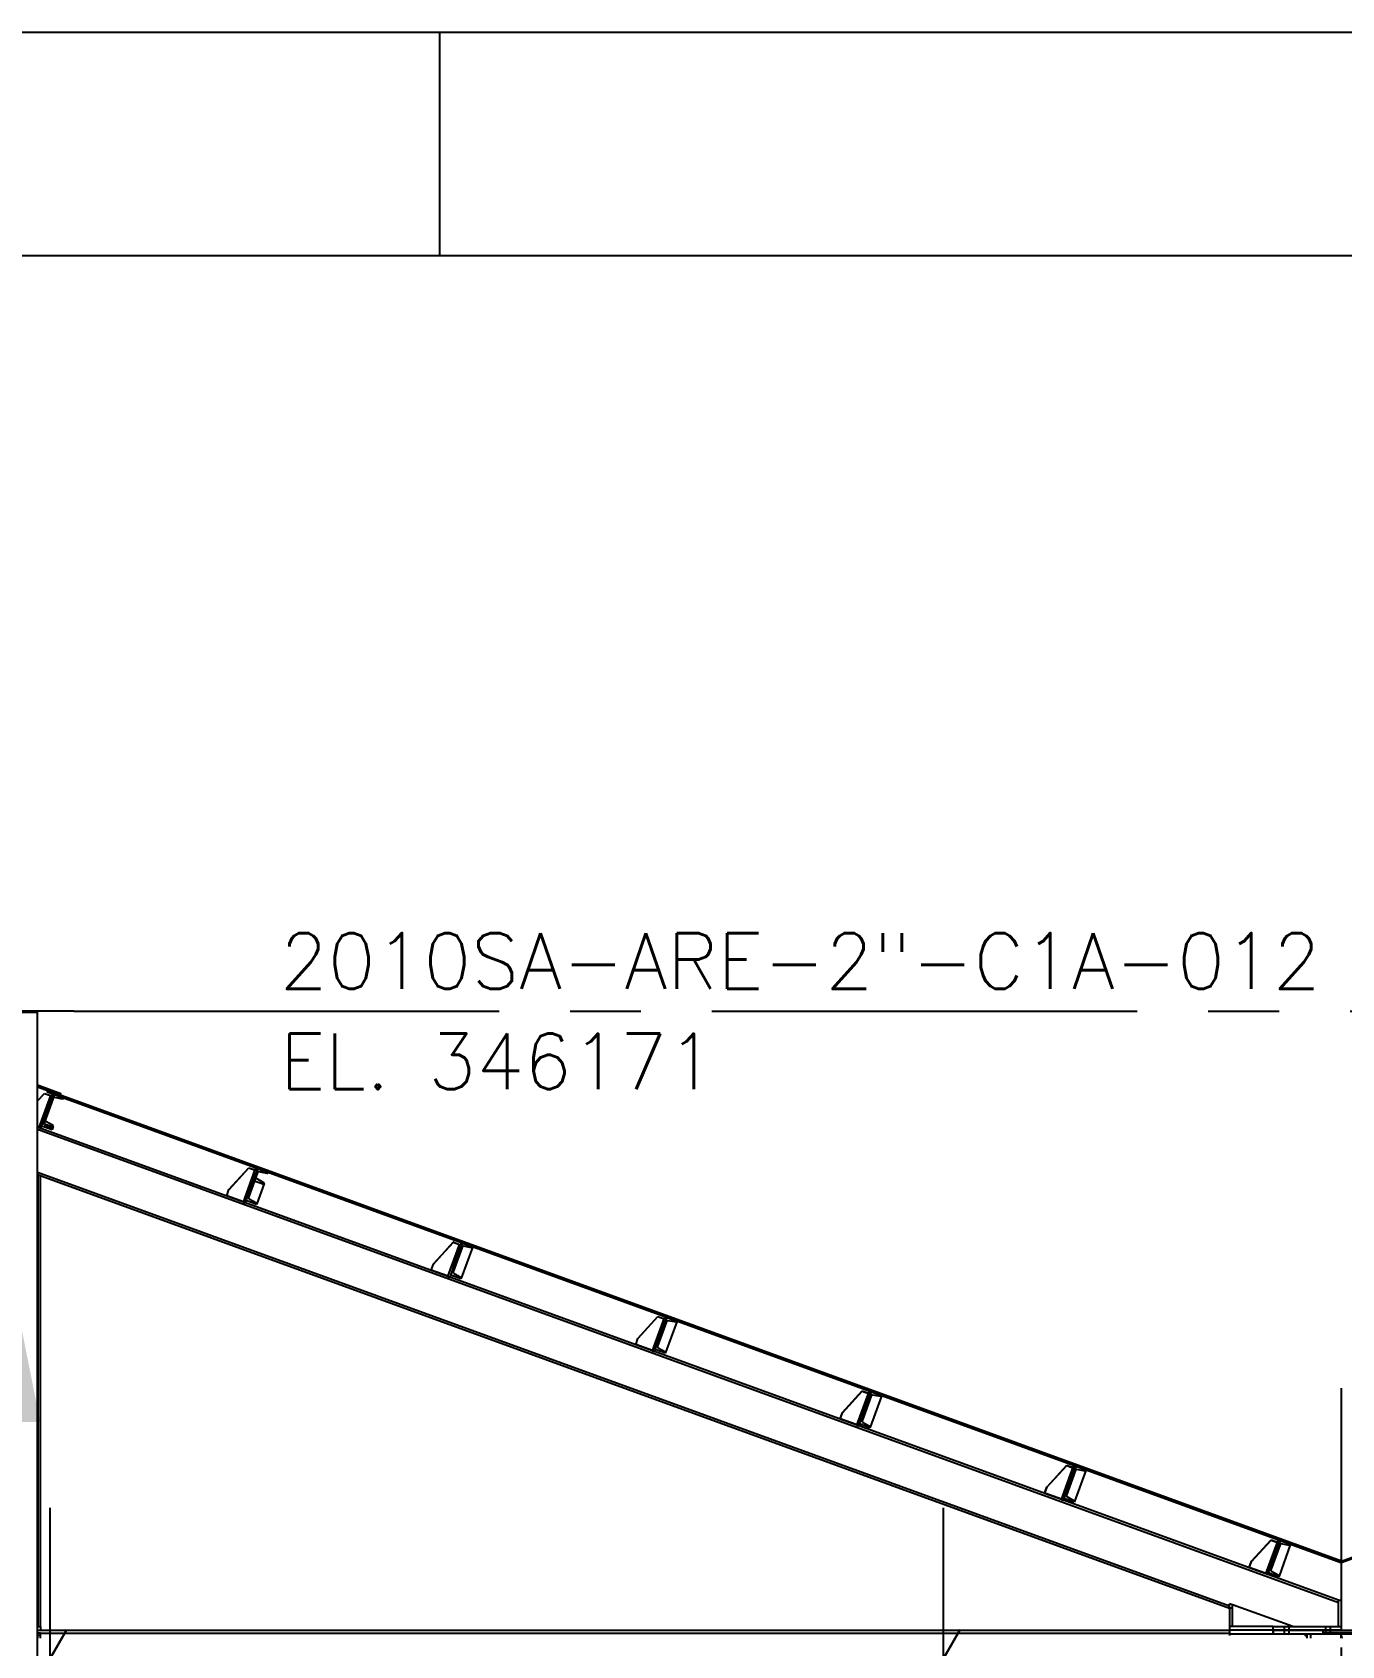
# Model space of a CAD drawing. Header units: millimetres. Extents: x 0 to 42050, y 0 to 29700.
# Drawn here: x 9588 to 12520, y 26086 to 29700 of the extents above; entities that cross this region are included whole.
import ezdxf
from ezdxf.enums import TextEntityAlignment as Align

# ---------------------------------------------------------------- set-up
doc = ezdxf.new("R2010")
doc.units = ezdxf.units.MM
doc.header["$LTSCALE"] = 50
doc.linetypes.add('CENTER2', pattern=[28.575, 19.05, -3.175, 3.175, -3.175])
doc.linetypes.add('HIDDEN2', pattern=[4.7625, 3.175, -1.5875])
for name, color, linetype in [('ESTRUTURA EXISTENTE', 7, 'Continuous'), ('FRL2', 2, 'Continuous'), ('FRL6', 8, 'Continuous'), ('FRL7', 7, 'Continuous'), ('FRR120', 5, 'Continuous'), ('FRR140', 5, 'Continuous'), ('FRR175', 1, 'Continuous'), ('FRR80', 3, 'Continuous'), ('TC1', 8, 'CENTER2'), ('TDM', 2, 'Continuous'), ('TFLUXO', 7, 'Continuous'), ('TR100', 3, 'Continuous')]:
    doc.layers.add(name, color=color, linetype=linetype)
doc.layers.add('HIDDEN', color=8, linetype='HIDDEN2', transparency=0.4)
doc.layers.add('SUP.IND', color=4, linetype='Continuous', lineweight=30)
doc.styles.add('R120', font='simplex.shx', dxfattribs={"height": 30})
doc.styles.add('R140', font='simplex.shx', dxfattribs={"height": 35})
doc.styles.add('R80', font='simplex.shx', dxfattribs={"height": 20})
doc.styles.add('TR100', font='simplex.shx')

# ---------------------------------------------------------------- blocks, each defined once
blk = doc.blocks.new('A1')
at = {"layer": 'FRL2'}
blk.add_line((210, 594), (210, 584), dxfattribs=at)
at = {"layer": 'FRL6', "linetype": 'Continuous'}
blk.add_line((25, 584), (831, 584), dxfattribs=at)
at = {"layer": 'FRL7', "linetype": 'Continuous'}
blk.add_line((0, 594), (841, 594), dxfattribs=at)
at = {"layer": 'FRR120', "style": 'R120'}
for tag, p in [('FASE_DO_PROJETO', (659, 46.294)), ('ÁREA_E/OU_SUBÁREA', (659, 40.794)), ('TÍTULO_DO_DESENHO', (659, 35.294)), ('SUBTÍTULO_1_DO_DESENHO', (659, 29.794)), ('SUBTÍTULO_2_DO_DESENHO', (659, 24.294))]:
    blk.add_attdef(tag, p, '', height=3, dxfattribs=at)
at = {"layer": 'FRR140', "style": 'R140', "width": 0.91}
for tag, p in [('NÚMERO_DA_CONTRATADA', (687.723, 12.595)), ('NUMERO_VALE', (752.889, 12.595))]:
    blk.add_attdef(tag, p, '', height=3.5, dxfattribs=at)
for tag, p in [('REVISÃO', (823.5, 14.679)), ('ESCALA', (671, 14.345))]:
    blk.add_attdef(tag, text='', height=3.5, dxfattribs=at).set_placement(p, align=Align.MIDDLE)
at = {"layer": 'FRR175', "style": 'R120'}
for tag, p in [('CLASSIFICAÇÃO', (811.833, 67.733)), ('PROJETO', (716.31, 53.588)), ('N_PROJ_SE', (793.5, 53.588)), ('N_CONTRATO', (796.971, 47.297))]:
    blk.add_attdef(tag, text='', height=3, dxfattribs=at).set_placement(p, align=Align.MIDDLE_CENTER)
at = {"layer": 'FRR80', "style": 'R80'}
for tag, p in [('8A_REV', (476, 77.068)), ('EMIS.', (486, 77.068)), ('PROJ.', (585, 77.068)), ('DES.', (597, 77.068)), ('VER.', (609, 77.068)), ('APR.', (621, 77.068)), ('AUT.', (633.013, 77.068)), ('7A_REV', (476, 71.368)), ('EMIS.', (486, 71.368)), ('PROJ.', (585, 71.368)), ('DES.', (597, 71.368)), ('VER.', (609, 71.368)), ('APR.', (621, 71.368)), ('AUT.', (633.013, 71.368)), ('6A_REV', (476, 65.668)), ('EMIS.', (486, 65.668)), ('PROJ.', (585, 65.668)), ('DES.', (597, 65.668)), ('VER.', (609, 65.668)), ('APR.', (621, 65.668)), ('AUT.', (633.013, 65.668)), ('5A_REV', (476, 59.968)), ('EMIS.', (486, 59.968)), ('PROJ.', (585, 59.968)), ('DES.', (597, 59.968)), ('VER.', (609, 59.968)), ('APR.', (621, 59.968)), ('AUT.', (633.013, 59.968)), ('4A_REV', (476, 54.268)), ('EMIS.', (486, 54.268)), ('PROJ.', (585, 54.268)), ('DES.', (597, 54.268)), ('VER.', (609, 54.268)), ('APR.', (621, 54.268)), ('AUT.', (633.013, 54.268)), ('3A_REV', (476, 48.568)), ('EMIS.', (486, 48.568)), ('PROJ.', (585, 48.568)), ('DES.', (597, 48.568)), ('VER.', (609, 48.568)), ('APR.', (621, 48.568)), ('AUT.', (633.013, 48.568)), ('2A_REV', (476, 42.868)), ('EMIS.', (486, 42.868)), ('PROJ.', (585, 42.868)), ('DES.', (597, 42.868)), ('VER.', (609, 42.868)), ('APR.', (621, 42.868)), ('AUT.', (633.013, 42.868)), ('1a_REV', (476, 37.168)), ('EMIS.', (486, 37.168)), ('PROJ.', (585, 37.168)), ('DES.', (597, 37.168)), ('VER.', (609, 37.168)), ('APR.', (621, 37.168)), ('AUT.', (633.013, 37.168))]:
    blk.add_attdef(tag, text='', height=2, dxfattribs=at).set_placement(p, align=Align.MIDDLE)
for p in [(492.606, 76.082), (492.606, 70.382), (492.606, 64.682), (492.606, 58.982), (492.606, 53.282), (492.606, 47.582), (492.606, 41.882), (492.606, 36.182)]:
    blk.add_attdef('DESCRIÇÃO_DA_REVISÃO', p, '', height=2, dxfattribs=at)
at = {"layer": 'FRR80', "style": 'R80', "width": 0.85}
for p in [(648, 77.068), (648, 71.368), (648, 65.668), (648, 59.968), (648, 54.268), (648, 48.568), (648, 42.868), (648, 37.168)]:
    blk.add_attdef('DATA', text='', height=2, dxfattribs=at).set_placement(p, align=Align.MIDDLE)
blk = doc.blocks.new('A$Cf3f43122')
at = {"layer": 'TC1'}
blk.add_line((6021.5, 10490.4), (5521.5, 10490.4), dxfattribs=at)
blk = doc.blocks.new('A$C18ef6fce')
at = {"layer": 'ESTRUTURA EXISTENTE'}
for p, q in [((5859.7, 10090.1), (5889.8, 10123.3)), ((5859.7, 10090.1), (5889.8, 10123.3)), ((5889.8, 10123.3), (5918, 10113.1)), ((5889.8, 10123.3), (5889.8, 10123.3)), ((5889.8, 10123.3), (5918, 10113)), ((5865.9, 9969.8), (5918.1, 10113.3)), ((5918, 10113), (5865.9, 9969.8)), ((5878.2, 9975.9), (5930.3, 10119.2)), ((5929.2, 10101.4), (5888.8, 9990.3)), ((5918, 10113.1), (5918, 10113)), ((5918.3, 10114), (5918.1, 10113.3)), ((5918.1, 10113.3), (5927, 10110.1)), ((5927.2, 10110.8), (5918.3, 10114)), ((5930.3, 10119.2), (5976.1, 10102.5)), ((5971.7, 10097.8), (5934.8, 10104.6)), ((5976.1, 10102.5), (5975.1, 10099.7)), ((5874.8, 9966.6), (5878.2, 9975.9)), ((5924.1, 9959.3), (5878.2, 9975.9)), ((5891.1, 9984.2), (5923.7, 9965.7)), ((5928.6, 9979.1), (5895.9, 9997.6)), ((5928.6, 9979.1), (5895.9, 9997.6)), ((5865.9, 9969.8), (5859.7, 9972.1)), ((11684.3, 7841.2), (5859.7, 9961.2)), ((5865.9, 9969.8), (5874.8, 9966.6)), ((5865.9, 9969.8), (5865.9, 9969.8)), ((6781.5, 9636.5), (5874.8, 9966.6)), ((5925.1, 9962.1), (5924.1, 9959.3)), ((5929.9, 9975.5), (5925.1, 9962.1)), ((11197, 7826.4), (5859.7, 9769)), ((6716.6, 9692.1), (6805.4, 9789.9)), ((6716.7, 9692.3), (6805.5, 9790.2)), ((6781.5, 9636.5), (6834.3, 9781.7)), ((6793.9, 9642.6), (6846, 9785.9)), ((6844.9, 9768.1), (6804.5, 9656.9)), ((6805.5, 9790.2), (6805.4, 9789.9)), ((6805.4, 9789.9), (6833.6, 9779.7)), ((6805.5, 9790.2), (6833.7, 9780)), ((6833.7, 9780), (6833.6, 9779.7)), ((6836, 9786.4), (6834.3, 9781.7)), ((6834.3, 9781.7), (6843.2, 9778.4)), ((6845, 9783.2), (6836, 9786.4)), ((6846, 9785.9), (6891.8, 9769.2)), ((6887.4, 9764.5), (6850.5, 9771.3)), ((6891.8, 9769.2), (6890.8, 9766.4)), ((11197, 7815.5), (5859.7, 9758.2)), ((5861.8, 7733.9), (5861.8, 9757.4)), ((5872, 9753.7), (5861.8, 9757.4)), ((5872, 7733.9), (5872, 9753.7)), ((6706.4, 9663.9), (6716.6, 9692.1)), ((6716.7, 9692.3), (6716.6, 9692.1)), ((6872.3, 9723.1), (6839.7, 9741.6)), ((6872.3, 9723.1), (6839.7, 9741.6)), ((6873.7, 9719.4), (6840.7, 9628.8)), ((6781.5, 9636.5), (6790.5, 9633.3)), ((6790.5, 9633.3), (6793.9, 9642.6)), ((7697.2, 9303.3), (6790.5, 9633.3)), ((6839.7, 9625.9), (6793.9, 9642.6)), ((6806.7, 9650.9), (6839.4, 9632.4)), ((6840.7, 9628.8), (6839.7, 9625.9)), ((7632.3, 9358.7), (7721, 9456.5)), ((7632.4, 9359.3), (7721.2, 9457)), ((7697.2, 9303.3), (7750.5, 9449.8)), ((7709.5, 9309.2), (7761.6, 9452.6)), ((7760.5, 9434.8), (7720.1, 9323.5)), ((7721.2, 9457), (7721, 9456.5)), ((7721, 9456.5), (7749.2, 9446.3)), ((7721.2, 9457), (7749.4, 9446.8)), ((7750.5, 9449.8), (7759.4, 9446.6)), ((7806.4, 9433.1), (7756.3, 9295.3)), ((7761.6, 9452.6), (7807.5, 9436)), ((7803.1, 9431.2), (7766.2, 9438)), ((7807.5, 9436), (7806.4, 9433.1)), ((7622, 9330.6), (7632.3, 9358.7)), ((7632.4, 9359.3), (7632.3, 9358.7)), ((7697.2, 9303.3), (7706.1, 9300)), ((7706.1, 9300), (7709.5, 9309.2)), ((7709.5, 9309.2), (7706.1, 9300)), ((8612.9, 8970), (7706.1, 9300)), ((7755.3, 9292.5), (7709.5, 9309.2)), ((7722.3, 9317.4), (7755, 9299)), ((7756.3, 9295.3), (7755.3, 9292.5)), ((8547.9, 9025.4), (8636.6, 9123)), ((8548.2, 9026.2), (8636.8, 9123.7)), ((8612.9, 8970), (8666.6, 9117.7)), ((8625, 8975.6), (8677.3, 9119.3)), ((8636.8, 9123.7), (8636.6, 9123)), ((8636.6, 9123), (8664.8, 9112.7)), ((8636.8, 9123.7), (8665, 9113.5)), ((8666.6, 9117.7), (8675.5, 9114.5)), ((8677.3, 9119.3), (8723.1, 9102.7)), ((8676.2, 9101.5), (8635.7, 8990)), ((8722.1, 9099.9), (8671.9, 8961.8)), ((8718.7, 9097.9), (8681.8, 9104.7)), ((8723.1, 9102.7), (8722.1, 9099.9)), ((8537.7, 8997.3), (8547.9, 9025.4)), ((8548.2, 9026.2), (8547.9, 9025.4)), ((8612.9, 8970), (8621.8, 8966.7)), ((8621.8, 8966.7), (8625, 8975.6)), ((8625, 8975.6), (8621.8, 8966.7)), ((9528.5, 8636.7), (8621.8, 8966.7)), ((8670.9, 8959), (8625, 8975.6)), ((8637.9, 8983.9), (8670.5, 8965.4)), ((8671.9, 8961.8), (8670.9, 8959)), ((9463.5, 8692.1), (9552.1, 8789.3)), ((9463.9, 8693), (9552.5, 8790.3)), ((9528.5, 8636.7), (9582.6, 8785.4)), ((9540.5, 8642), (9592.9, 8786.1)), ((9591.8, 8768.2), (9551.2, 8656.4)), ((9552.5, 8790.3), (9552.1, 8789.3)), ((9552.1, 8789.3), (9580.3, 8779.1)), ((9552.5, 8790.3), (9580.6, 8780.1)), ((9582.6, 8785.4), (9591.5, 8782.1)), ((9637.7, 8766.6), (9587.4, 8628.1)), ((9592.9, 8786.1), (9638.8, 8769.4)), ((9634.4, 8764.6), (9597.5, 8771.4)), ((9638.8, 8769.4), (9637.7, 8766.6)), ((9453.4, 8664.1), (9463.5, 8692.1)), ((9463.9, 8693), (9463.5, 8692.1)), ((9528.5, 8636.7), (9537.5, 8633.5)), ((9537.5, 8633.5), (9540.5, 8642)), ((9540.5, 8642), (9537.5, 8633.5)), ((10444.2, 8303.4), (9537.5, 8633.5)), ((9586.4, 8625.3), (9540.5, 8642)), ((9553.4, 8650.3), (9586.1, 8631.8)), ((9587.4, 8628.1), (9586.4, 8625.3)), ((10379.2, 8358.7), (10467.6, 8455.6)), ((10379.6, 8359.9), (10468, 8456.8)), ((10444.2, 8303.4), (10498.5, 8452.8)), ((10456, 8308.2), (10508.6, 8452.8)), ((10507.5, 8434.8), (10466.7, 8322.7)), ((10468, 8456.8), (10467.6, 8455.6)), ((10467.6, 8455.6), (10495.8, 8445.4)), ((10468, 8456.8), (10496.2, 8446.6)), ((10498.5, 8452.8), (10507.4, 8449.6)), ((10553.4, 8433.3), (10502.9, 8294.4)), ((10508.6, 8452.8), (10554.4, 8436.1)), ((10550, 8431.3), (10513.1, 8438.1)), ((10554.4, 8436.1), (10553.4, 8433.3)), ((10369, 8330.8), (10379.2, 8358.7)), ((10379.6, 8359.9), (10379.2, 8358.7)), ((10468.9, 8316.6), (10501.6, 8298.1)), ((10444.2, 8303.4), (10453.1, 8300.2)), ((10453.1, 8300.2), (10456, 8308.2)), ((10456, 8308.2), (10453.1, 8300.2)), ((11359.9, 7970.2), (10453.1, 8300.2)), ((10501.9, 8291.6), (10456, 8308.2)), ((10502.9, 8294.4), (10501.9, 8291.6)), ((11294.8, 8025.3), (11383.1, 8121.8)), ((11295.3, 8026.8), (11383.6, 8123.2)), ((11359.9, 7970.2), (11414.3, 8120)), ((11371.5, 7974.4), (11424.2, 8119.5)), ((11423.1, 8101.5), (11382.2, 7988.9)), ((11383.6, 8123.2), (11383.1, 8121.8)), ((11383.1, 8121.8), (11411.3, 8111.5)), ((11383.6, 8123.2), (11411.8, 8113)), ((11414.3, 8120), (11423.3, 8116.8)), ((11469, 8099.9), (11418.4, 7960.5)), ((11424.2, 8119.5), (11470.1, 8102.8)), ((11465.7, 8098), (11428.7, 8104.7)), ((11470.1, 8102.8), (11469, 8099.9)), ((11284.7, 7997.5), (11294.8, 8025.3)), ((11295.3, 8026.8), (11294.8, 8025.3)), ((11368.8, 7966.9), (11359.9, 7970.2)), ((11371.5, 7974.4), (11368.8, 7966.9)), ((11368.8, 7966.9), (11371.5, 7974.4)), ((11684.3, 7852.1), (11368.8, 7966.9)), ((11417.3, 7957.7), (11371.5, 7974.4)), ((11384.4, 7982.8), (11417, 7964.2)), ((11418.4, 7960.5), (11417.3, 7957.7)), ((11197, 7836.8), (11197, 7836.8)), ((11219.5, 7828.6), (11197, 7836.8)), ((11197, 7826.4), (11197, 7836.8)), ((11197, 7815.5), (11197, 7826.4)), ((11209.7, 7816.8), (11197, 7816.8)), ((11197, 7816.8), (11197, 7733.9)), ((11209.7, 7816.8), (11209.7, 7832.2)), ((11479.8, 7733.9), (11209.7, 7832.2)), ((11209.7, 7733.9), (11209.7, 7816.8)), ((11684.3, 7852.1), (11697, 7852.1)), ((11684.3, 7733.9), (11684.3, 7852.1)), ((11697, 7852.1), (11697, 7733.9)), ((5872, 7704.8), (5859.3, 7704.8)), ((5859.3, 7704.8), (5859.3, 7682.4)), ((5859.7, 7733.9), (5872, 7733.9)), ((5859.7, 7718), (8344.5, 7718)), ((5861.8, 7733.9), (5872, 7733.9)), ((5872, 7733.9), (5872, 7718)), ((5872, 7704.8), (8344.5, 7704.8)), ((5872, 7682.4), (5872, 7704.8)), ((8344.5, 7718), (11197, 7718)), ((8344.5, 7704.8), (11197, 7704.8)), ((11197, 7733.9), (11197, 7718)), ((11392, 7733.9), (11197, 7733.9)), ((11197, 7718), (11197, 7704.8)), ((11392, 7718), (11197, 7718)), ((11197, 7704.8), (11197, 7702.1)), ((11197, 7702.1), (11197, 7695)), ((11197, 7702.1), (11392, 7702.1)), ((11392, 7718), (11392, 7733.9)), ((11392, 7733.9), (11697, 7733.9)), ((11697, 7718), (11392, 7718)), ((11392, 7718), (12005, 7718)), ((11392, 7702.1), (11392, 7718)), ((11392, 7702.1), (12005, 7702.1)), ((11529.5, 7702.1), (11536.6, 7695)), ((11529.5, 7702.1), (11536.6, 7695)), ((11536.6, 7695), (11544.5, 7687.1)), ((11536.6, 7695), (11544.5, 7687.1)), ((11544.5, 7682.4), (11544.5, 7702.1)), ((11559.9, 7702.1), (11559.9, 7682.4)), ((11684.3, 7733.9), (11697, 7733.9)), ((11697, 7733.9), (11697, 7718))]:
    blk.add_line(p, q, dxfattribs=at)
blk.add_lwpolyline([(5859.7, 10152.9), (5961.9, 10115.7), (5963.9, 10121.4), (5859.7, 10159.3)], dxfattribs=at)
for points in [[(11698.5, 8027.8), (5904.4, 10136.6), (5901.8, 10129.5), (11695.9, 8020.7)], [(11698.5, 8027.8), (17492.6, 10136.6), (17495.2, 10129.5), (11701.1, 8020.7)]]:
    blk.add_lwpolyline(points, close=True, dxfattribs=at)
for centre, major_axis, ratio, start_param, end_param in [((5933.9, 10099.7), (1.71, 4.7), 0.99999, 0.165806, 1.570796), ((5893.5, 9988.6), (-1.71, -4.7), 0.99999, -1.570796, -0.165806), ((5927.1, 9976.5), (1.03, 2.82), 0.99999, -1.570796, -0.165806), ((5927.1, 9976.5), (1.03, 2.82), 0.99999, -1.570796, -0.165806), ((6849.6, 9766.4), (1.71, 4.7), 0.999532, 0.165806, 1.570796), ((6870.9, 9720.5), (1.03, 2.82), 0.999532, -1.570796, -0.165806), ((6870.9, 9720.5), (1.03, 2.82), 0.999532, -1.570796, -0.165806), ((6809.2, 9655.2), (-1.71, -4.7), 0.999532, -1.570796, -0.165806), ((7765.2, 9433.1), (1.71, 4.71), 0.998391, 0.165806, 1.570796), ((7724.8, 9321.8), (-1.71, -4.71), 0.998391, -1.570796, -0.165806), ((8680.9, 9099.8), (1.71, 4.72), 0.996561, 0.165806, 1.570796), ((8640.4, 8988.3), (-1.71, -4.72), 0.996561, -1.570796, -0.165806), ((9596.5, 8766.5), (1.72, 4.73), 0.994045, 0.165806, 1.570796), ((9555.9, 8654.7), (-1.72, -4.73), 0.994045, -1.570796, -0.165806), ((10512.2, 8433.1), (1.72, 4.74), 0.990847, 0.165806, 1.570796), ((10471.4, 8321), (-1.72, -4.74), 0.990847, -1.570796, -0.165806), ((11427.8, 8099.8), (1.73, 4.76), 0.986977, 0.165806, 1.570796), ((11386.9, 7987.2), (-1.73, -4.76), 0.986977, -1.570796, -0.165806)]:
    blk.add_ellipse(centre, major_axis=major_axis, ratio=ratio, start_param=start_param, end_param=end_param, dxfattribs=at)
at = {"layer": 'ESTRUTURA EXISTENTE', "extrusion": (0, 0, -1)}
for centre, major_axis, ratio, start_param, end_param in [((5972.3, 10100.7), (-1.03, -2.82), 0.99999, -1.570796, -0.165806), ((5898.4, 10001.9), (-1.71, -4.7), 0.99999, 0.165806, 1.570796), ((5898.4, 10001.9), (-1.71, -4.7), 0.99999, 0.165806, 1.570796), ((5922.3, 9963.1), (1.03, 2.82), 0.99999, 0.165806, 1.570796), ((6887.9, 9767.4), (-1.03, -2.82), 0.999532, -1.570796, -0.165806), ((6842.1, 9745.9), (-1.71, -4.7), 0.999532, 0.165806, 1.570796), ((6842.1, 9745.9), (-1.71, -4.7), 0.999532, 0.165806, 1.570796), ((6837.9, 9629.8), (1.03, 2.82), 0.999532, 0.165806, 1.570796), ((7803.6, 9434.2), (-1.03, -2.82), 0.998391, -1.570796, -0.165806), ((7753.5, 9296.4), (1.03, 2.82), 0.998391, 0.165806, 1.570796), ((8719.3, 9100.9), (-1.03, -2.83), 0.996561, -1.570796, -0.165806), ((8669.1, 8962.8), (1.03, 2.83), 0.996561, 0.165806, 1.570796), ((9634.9, 8767.6), (-1.03, -2.84), 0.994045, -1.570796, -0.165806), ((9584.6, 8629.2), (1.03, 2.84), 0.994045, 0.165806, 1.570796), ((10550.6, 8434.3), (-1.03, -2.85), 0.990847, -1.570796, -0.165806), ((10500.1, 8295.4), (1.03, 2.85), 0.990847, 0.165806, 1.570796), ((11466.2, 8101), (-1.04, -2.86), 0.986977, -1.570796, -0.165806), ((11415.5, 7961.6), (1.04, 2.86), 0.986977, 0.165806, 1.570796)]:
    blk.add_ellipse(centre, major_axis=major_axis, ratio=ratio, start_param=start_param, end_param=end_param, dxfattribs=at)
at = {"layer": 'HIDDEN'}
for p, q in [((5918, 10113.1), (5865.9, 9969.8)), ((5914.5, 10075.8), (5905.6, 10079)), ((5919.4, 10074.4), (5905.7, 10079.4)), ((5919.3, 10088.9), (5910.4, 10092.2)), ((5919.4, 10089.3), (5910.5, 10092.6)), ((5919.3, 10074.1), (5914.5, 10075.8)), ((5918, 10113.1), (5918, 10113.1)), ((5918, 10113.1), (5918, 10113.1)), ((5924.1, 10087.2), (5919.3, 10088.9)), ((5924.2, 10087.6), (5919.4, 10089.3)), ((5934.1, 10114.7), (5929.2, 10101.4)), ((5888.9, 10005.3), (5880, 10008.6)), ((5889, 10005.7), (5880.1, 10008.9)), ((5883.1, 9989.3), (5928.9, 9972.6)), ((5893.7, 10018.5), (5884.7, 10021.7)), ((5898.6, 10017.1), (5884.9, 10022.1)), ((5893.7, 10003.6), (5888.9, 10005.3)), ((5893.8, 10003.9), (5889, 10005.7)), ((5898.5, 10016.7), (5893.7, 10018.5)), ((5865.9, 9969.8), (5859.7, 9972.1)), ((5865.9, 9969.8), (5859.7, 9972.1)), ((5865.9, 9969.8), (5865.9, 9969.8)), ((6793.9, 9642.6), (6843.2, 9778.4)), ((6835.9, 9758.3), (6827, 9761.5)), ((6836.8, 9760.8), (6827.9, 9764)), ((6841.6, 9759), (6836.8, 9760.8)), ((6845, 9783.2), (6843.2, 9778.4)), ((6843.2, 9778.4), (6843.2, 9778.4)), ((6845, 9783.2), (6845, 9783.2)), ((6810.3, 9687.8), (6801.4, 9691)), ((6811.2, 9690.3), (6802.3, 9693.6)), ((6815.1, 9686.1), (6810.3, 9687.8)), ((6816, 9688.6), (6811.2, 9690.3)), ((6831.1, 9745.1), (6822.2, 9748.3)), ((6832, 9747.6), (6823.1, 9750.9)), ((6826.8, 9733.3), (6872.7, 9716.6)), ((6835.9, 9743.4), (6831.1, 9745.1)), ((6836.8, 9745.9), (6832, 9747.6)), ((6840.7, 9756.5), (6835.9, 9758.3)), ((6706.4, 9663.9), (6706.4, 9663.9)), ((6781.5, 9636.5), (6706.4, 9663.9)), ((6781.6, 9636.8), (6706.5, 9664.1)), ((6805.5, 9674.6), (6796.6, 9677.9)), ((6806.4, 9677.2), (6797.5, 9680.4)), ((6810.3, 9672.9), (6805.5, 9674.6)), ((6811.2, 9675.4), (6806.4, 9677.2)), ((7740.4, 9422.1), (7717.9, 9360.2)), ((7747.7, 9414.2), (7738.7, 9417.5)), ((7749.3, 9418.9), (7740.4, 9422.1)), ((7752.4, 9427.4), (7743.5, 9430.6)), ((7754.1, 9432), (7745.2, 9435.3)), ((7752.4, 9412.5), (7747.7, 9414.2)), ((7749.4, 9446.8), (7749.2, 9446.3)), ((7749.2, 9446.3), (7749.2, 9446.3)), ((7754.1, 9417.1), (7749.3, 9418.9)), ((7749.4, 9446.8), (7749.4, 9446.8)), ((7757.2, 9425.6), (7752.4, 9427.4)), ((7758.9, 9430.3), (7754.1, 9432)), ((7759.4, 9446.6), (7759.4, 9446.6)), ((7622, 9330.6), (7622, 9330.6)), ((7697.2, 9303.3), (7622, 9330.6)), ((7697.4, 9303.8), (7622.2, 9331.1)), ((7697.2, 9303.3), (7714.8, 9351.8)), ((7722.1, 9343.8), (7713.1, 9347.1)), ((7723.8, 9348.5), (7714.8, 9351.8)), ((7726.9, 9357), (7717.9, 9360.2)), ((7728.5, 9361.7), (7719.6, 9364.9)), ((7726.8, 9342.1), (7722.1, 9343.8)), ((7728.5, 9346.8), (7723.8, 9348.5)), ((7731.6, 9355.3), (7726.9, 9357)), ((7733.3, 9359.9), (7728.5, 9361.7)), ((8665, 9113.5), (8664.8, 9112.7)), ((8664.8, 9112.7), (8664.8, 9112.7)), ((8665, 9113.5), (8665, 9113.5)), ((8675.5, 9114.5), (8675.5, 9114.5)), ((8664.1, 9083.1), (8655.2, 9086.4)), ((8666.6, 9089.9), (8657.7, 9093.2)), ((8668.9, 9096.3), (8660, 9099.5)), ((8671.4, 9103.1), (8662.4, 9106.3)), ((8668.9, 9081.4), (8664.1, 9083.1)), ((8671.4, 9088.2), (8666.6, 9089.9)), ((8673.7, 9094.5), (8668.9, 9096.3)), ((8676.1, 9101.4), (8671.4, 9103.1)), ((8537.9, 8998.1), (8537.7, 8997.3)), ((8537.7, 8997.3), (8537.7, 8997.3)), ((8612.9, 8970), (8537.7, 8997.3)), ((8613.1, 8970.7), (8537.9, 8998.1)), ((8613.1, 8970.7), (8612.9, 8970)), ((8638.6, 9012.9), (8629.6, 9016.1)), ((8641, 9019.7), (8632.1, 9022.9)), ((8643.4, 9026), (8634.4, 9029.3)), ((8645.8, 9032.9), (8636.9, 9036.1)), ((8643.3, 9011.1), (8638.6, 9012.9)), ((8645.8, 9018), (8641, 9019.7)), ((8648.1, 9024.3), (8643.4, 9026)), ((8650.6, 9031.1), (8645.8, 9032.9)), ((9580.5, 8751.8), (9571.6, 8755.1)), ((9583.7, 8760.8), (9574.8, 8764)), ((9585.3, 8765), (9576.3, 8768.2)), ((9588.5, 8773.9), (9579.6, 8777.2)), ((9580.6, 8780.1), (9580.3, 8779.1)), ((9580.3, 8779.1), (9580.3, 8779.1)), ((9585.3, 8750.1), (9580.5, 8751.8)), ((9580.6, 8780.1), (9580.6, 8780.1)), ((9588.5, 8759), (9583.7, 8760.8)), ((9590, 8763.2), (9585.3, 8765)), ((9593.3, 8772.2), (9588.5, 8773.9)), ((9591.5, 8782.1), (9591.5, 8782.1)), ((9453.7, 8665), (9463.9, 8693)), ((9555, 8681.8), (9546.1, 8685)), ((9558.3, 8690.7), (9549.3, 8694)), ((9559.8, 8694.9), (9550.9, 8698.2)), ((9563.1, 8703.9), (9554.1, 8707.1)), ((9559.8, 8680), (9555, 8681.8)), ((9563, 8689), (9558.3, 8690.7)), ((9564.6, 8693.2), (9559.8, 8694.9)), ((9567.8, 8702.1), (9563.1, 8703.9)), ((9453.7, 8665), (9453.3, 8664)), ((9453.3, 8664), (9453.4, 8664.1)), ((9528.5, 8636.7), (9453.3, 8664)), ((9528.9, 8637.7), (9453.7, 8665)), ((9528.9, 8637.7), (9528.5, 8636.7)), ((10496.2, 8446.6), (10444.2, 8303.4)), ((10496.8, 8420.3), (10487.9, 8423.5)), ((10500.8, 8431.4), (10491.9, 8434.6)), ((10501.6, 8433.5), (10492.6, 8436.7)), ((10496.2, 8446.6), (10495.8, 8445.4)), ((10495.8, 8445.4), (10495.8, 8445.4)), ((10496.2, 8446.6), (10496.2, 8446.6)), ((10505.6, 8444.6), (10496.7, 8447.8)), ((10501.6, 8418.6), (10496.8, 8420.3)), ((10505.6, 8429.7), (10500.8, 8431.4)), ((10506.3, 8431.7), (10501.6, 8433.5)), ((10510.4, 8442.8), (10505.6, 8444.6)), ((10507.4, 8449.6), (10507.4, 8449.6)), ((10369.4, 8332), (10369, 8330.8)), ((10369, 8330.8), (10369, 8330.8)), ((10444.2, 8303.4), (10369, 8330.8)), ((10369.4, 8332), (10379.6, 8359.9)), ((10444.6, 8304.6), (10369.4, 8332)), ((10471.4, 8350.5), (10462.5, 8353.7)), ((10475.4, 8361.6), (10466.5, 8364.8)), ((10476.2, 8363.6), (10467.2, 8366.9)), ((10480.2, 8374.7), (10471.3, 8378)), ((10476.2, 8348.7), (10471.4, 8350.5)), ((10480.2, 8359.8), (10475.4, 8361.6)), ((10481, 8361.9), (10476.2, 8363.6)), ((10485, 8373), (10480.2, 8374.7)), ((10444.6, 8304.6), (10444.2, 8303.4)), ((11411.8, 8113), (11359.9, 7970.2)), ((11417.8, 8101.8), (11408.9, 8105)), ((11417.8, 8101.7), (11408.9, 8104.9)), ((11411.8, 8113), (11411.3, 8111.5)), ((11411.3, 8111.5), (11411.3, 8111.5)), ((11411.8, 8113), (11411.8, 8113)), ((11422.6, 8114.9), (11413.7, 8118.2)), ((11422.6, 8100), (11417.8, 8101.8)), ((11422.6, 8099.9), (11417.8, 8101.7)), ((11427.4, 8113.2), (11422.6, 8114.9)), ((11423.3, 8116.8), (11423.3, 8116.8)), ((11285.2, 7998.9), (11295.3, 8026.8)), ((11392.5, 8032.2), (11383.6, 8035.4)), ((11392.5, 8032.1), (11383.6, 8035.4)), ((11397.3, 8045.3), (11388.4, 8048.6)), ((11397.3, 8030.5), (11392.5, 8032.2)), ((11397.3, 8030.4), (11392.5, 8032.1)), ((11402.1, 8043.6), (11397.3, 8045.3)), ((11413, 8088.5), (11404.1, 8091.8)), ((11417.8, 8086.8), (11413, 8088.5)), ((11285.2, 7998.9), (11284.7, 7997.5)), ((11284.7, 7997.5), (11284.7, 7997.5)), ((11359.9, 7970.2), (11284.7, 7997.5)), ((11360.4, 7971.6), (11285.2, 7998.9)), ((11360.4, 7971.6), (11359.9, 7970.2)), ((11387.7, 8019), (11378.8, 8022.2)), ((11392.5, 8017.2), (11387.7, 8019)), ((11224.6, 7826.8), (11219.5, 7828.6)), ((5859.3, 7704.8), (5859.3, 7682.4)), ((5872, 7695), (5859.3, 7695)), ((5872, 7682.4), (5872, 7704.8)), ((11197, 7718), (11197, 7695)), ((11197, 7704.8), (11197, 7704.8)), ((11392, 7718), (11392, 7702.1)), ((11441, 7733.9), (11441, 7702.1)), ((11463, 7733.9), (11463, 7702.1)), ((11544.5, 7687.1), (11544.5, 7687.1)), ((11544.5, 7687.1), (11544.5, 7687.1)), ((11544.5, 7682.4), (11544.5, 7687.1)), ((11616.5, 7704.8), (11616.5, 7718)), ((11616.5, 7708), (11783.5, 7708)), ((11686.4, 7704.8), (11616.5, 7704.8)), ((11626, 7733.9), (11626, 7702.1)), ((11648, 7733.9), (11648, 7702.1)), ((11696.2, 7702.1), (11696.2, 7695)), ((11696.2, 7682.4), (11696.2, 7695)), ((11696.2, 7687.1), (11703.8, 7687.1))]:
    blk.add_line(p, q, dxfattribs=at)
blk.add_arc((11686.4, 7695), 9.8, 0, 90, dxfattribs=at)
at = {"layer": 'TC1'}
for p, q in [((11698.5, 7850.1), (11698.5, 8905.8)), ((11698.5, -773.9), (11698.5, 7850.1))]:
    blk.add_line(p, q, dxfattribs=at)
at = {"layer": 'TDM'}
blk.add_lwpolyline([(5683.9, 7588.7), (5859.7, 7588.7), (5859.7, 10485.7), (5683.9, 10485.7)], close=True, dxfattribs=at)
blk = doc.blocks.new('A$C6f4cfda9')
blk.add_blockref('A$Cf3f43122', (-6390, -2403.5))
at = {"layer": 'TDM'}
blk.add_blockref('A$C18ef6fce', (-6390, -2404.5), dxfattribs=at)
blk = doc.blocks.new('ST.APOIO')
at = {"layer": 'SUP.IND'}
blk.add_line((-0.75, -1.299), (0.75, 1.299), dxfattribs=at)
at = {"layer": 'TC1'}
blk.add_line((0, -6.75), (0, 6.75), dxfattribs=at)

msp = doc.modelspace()

# ---------------------------------------------------------------- linework, layer by layer
at = {"layer": 'TC1'}
msp.add_line((9680.83, 27507), (12950.09, 27507), dxfattribs=at)
at = {"layer": 'TFLUXO'}
msp.add_solid([(9605.83, 26586.7), (9555.83, 26836.7), (9505.83, 26586.7)], dxfattribs=at)

# ---------------------------------------------------------------- block references
at = {"xscale": 50, "yscale": 50, "zscale": 50}
for name, p in [('A1', (0, 0)), ('ST.APOIO', (9627.83, 26056.94)), ('ST.APOIO', (11627.83, 26056.94))]:
    msp.add_blockref(name, p, dxfattribs=at)
at = {"layer": 'TDM', "xscale": 0.5, "yscale": 0.5, "zscale": 0.5}
msp.add_blockref('A$C6f4cfda9', (9865.1, 23463.55), dxfattribs=at)

# ---------------------------------------------------------------- texts
at = {"layer": 'TR100', "style": 'TR100'}
for s, p in [('2010SA-ARE-2"-C1A-012', (10142.17, 27557)), ('EL. 346171', (10142.17, 27332))]:
    msp.add_text(s, height=125, dxfattribs=at).set_placement(p)

doc.saveas('drawing.dxf')
